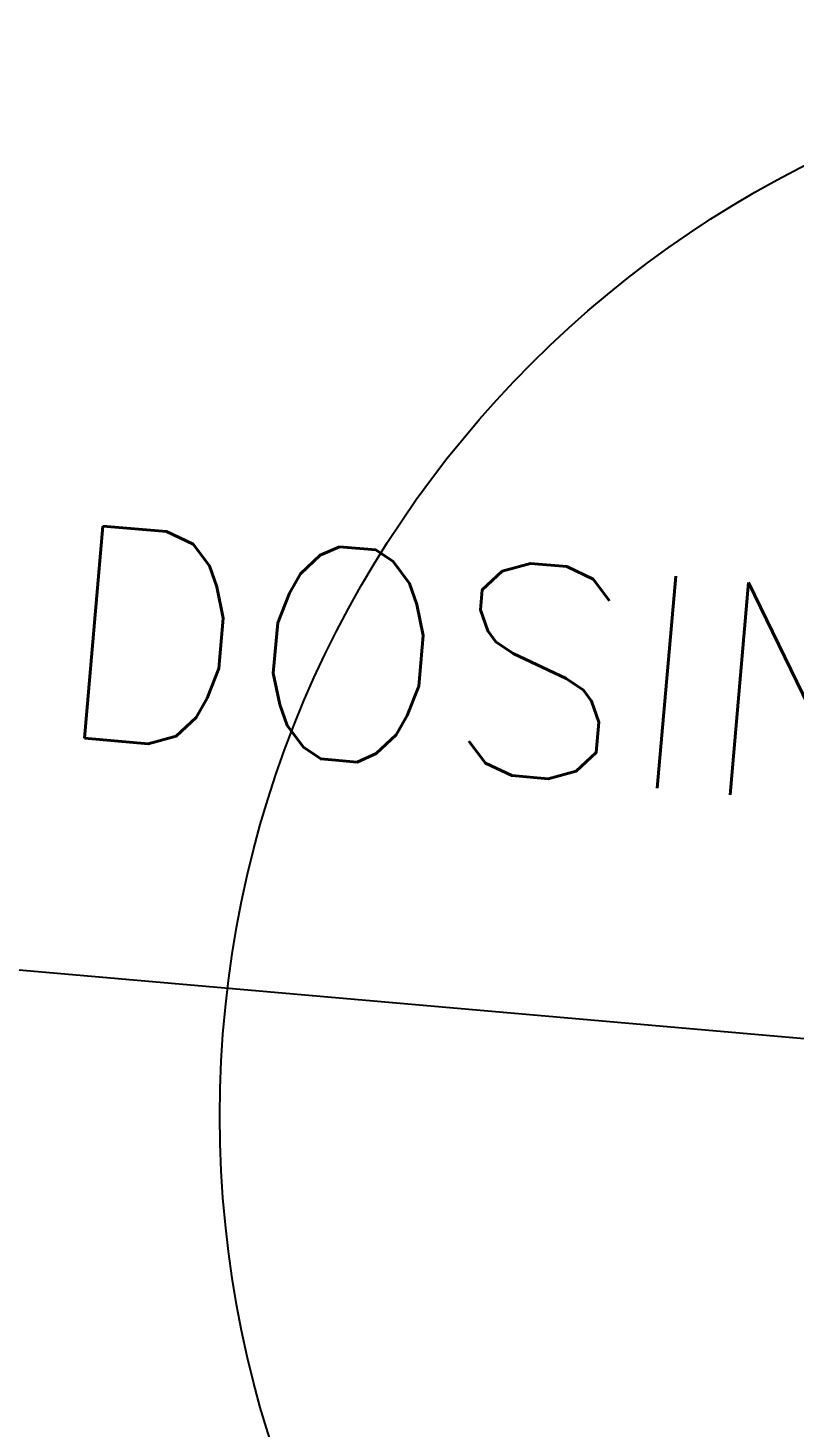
# Model space of a CAD drawing. Header units: inches. Extents: x 191440 to 383551, y 141411 to 284946.
# Drawn here: x 191672.978 to 191673.991, y 141515.598 to 141517.447 of the extents above; entities that cross this region are included whole.
import ezdxf

# ---------------------------------------------------------------- set-up
doc = ezdxf.new("R2010")
doc.units = ezdxf.units.IN
doc.header["$MEASUREMENT"] = 0
doc.layers.add('Sanitary', color=6, linetype='Continuous')
doc.styles.add('ROMANS', font='romans', dxfattribs={"height": 1})
doc.dimstyles.new('osama', dxfattribs={"dimtxt": 50, "dimasz": 45, "dimexe": 0.18, "dimexo": 0.0625, "dimgap": 0.2, "dimtad": 0, "dimdec": 0, "dimzin": 0, "dimdsep": 46, "dimtxsty": 'ROMANS', "dimcen": 0, "dimse1": 1, "dimse2": 1, "dimclrd": 3, "dimclre": 3, "dimclrt": 5, "dimadec": 0, "dimazin": 0, "dimtfac": 0.6, "dimtdec": 0, "dimtmove": 2, "dimatfit": 3, "dimfxl": 1, "dimtolj": 1, "dimtzin": 0, "dimarcsym": 0})

msp = doc.modelspace()

# ---------------------------------------------------------------- linework, layer by layer
at = {"color": 6}
msp.add_lwpolyline([(191675.62045, 141515.97042), (191672.46313, 141516.24664), (191672.69555, 141518.90315), (191652.33932, 141520.68409)], dxfattribs=at)
msp.add_circle((191674.63793, 141516.01009), 1.40625)

# ---------------------------------------------------------------- texts
at = {"color": 5, "insert": (191675.64699, 141516.5644), "char_height": 0.28125, "attachment_point": 3, "rotation": 355, "style": 'ROMANS'}
msp.add_mtext('DOSING PUMP', dxfattribs=at)

# ---------------------------------------------------------------- leaders
at = {"layer": 'Sanitary', "ltscale": 0.5}
msp.add_leader([(191653.4749, 141520.58474), (191653.79451, 141519.51639), (191654.25774, 141519.47586)], dimstyle='osama', override={"dimasz": 100, "dimgap": 0.09}, dxfattribs=at)

doc.saveas('drawing.dxf')
